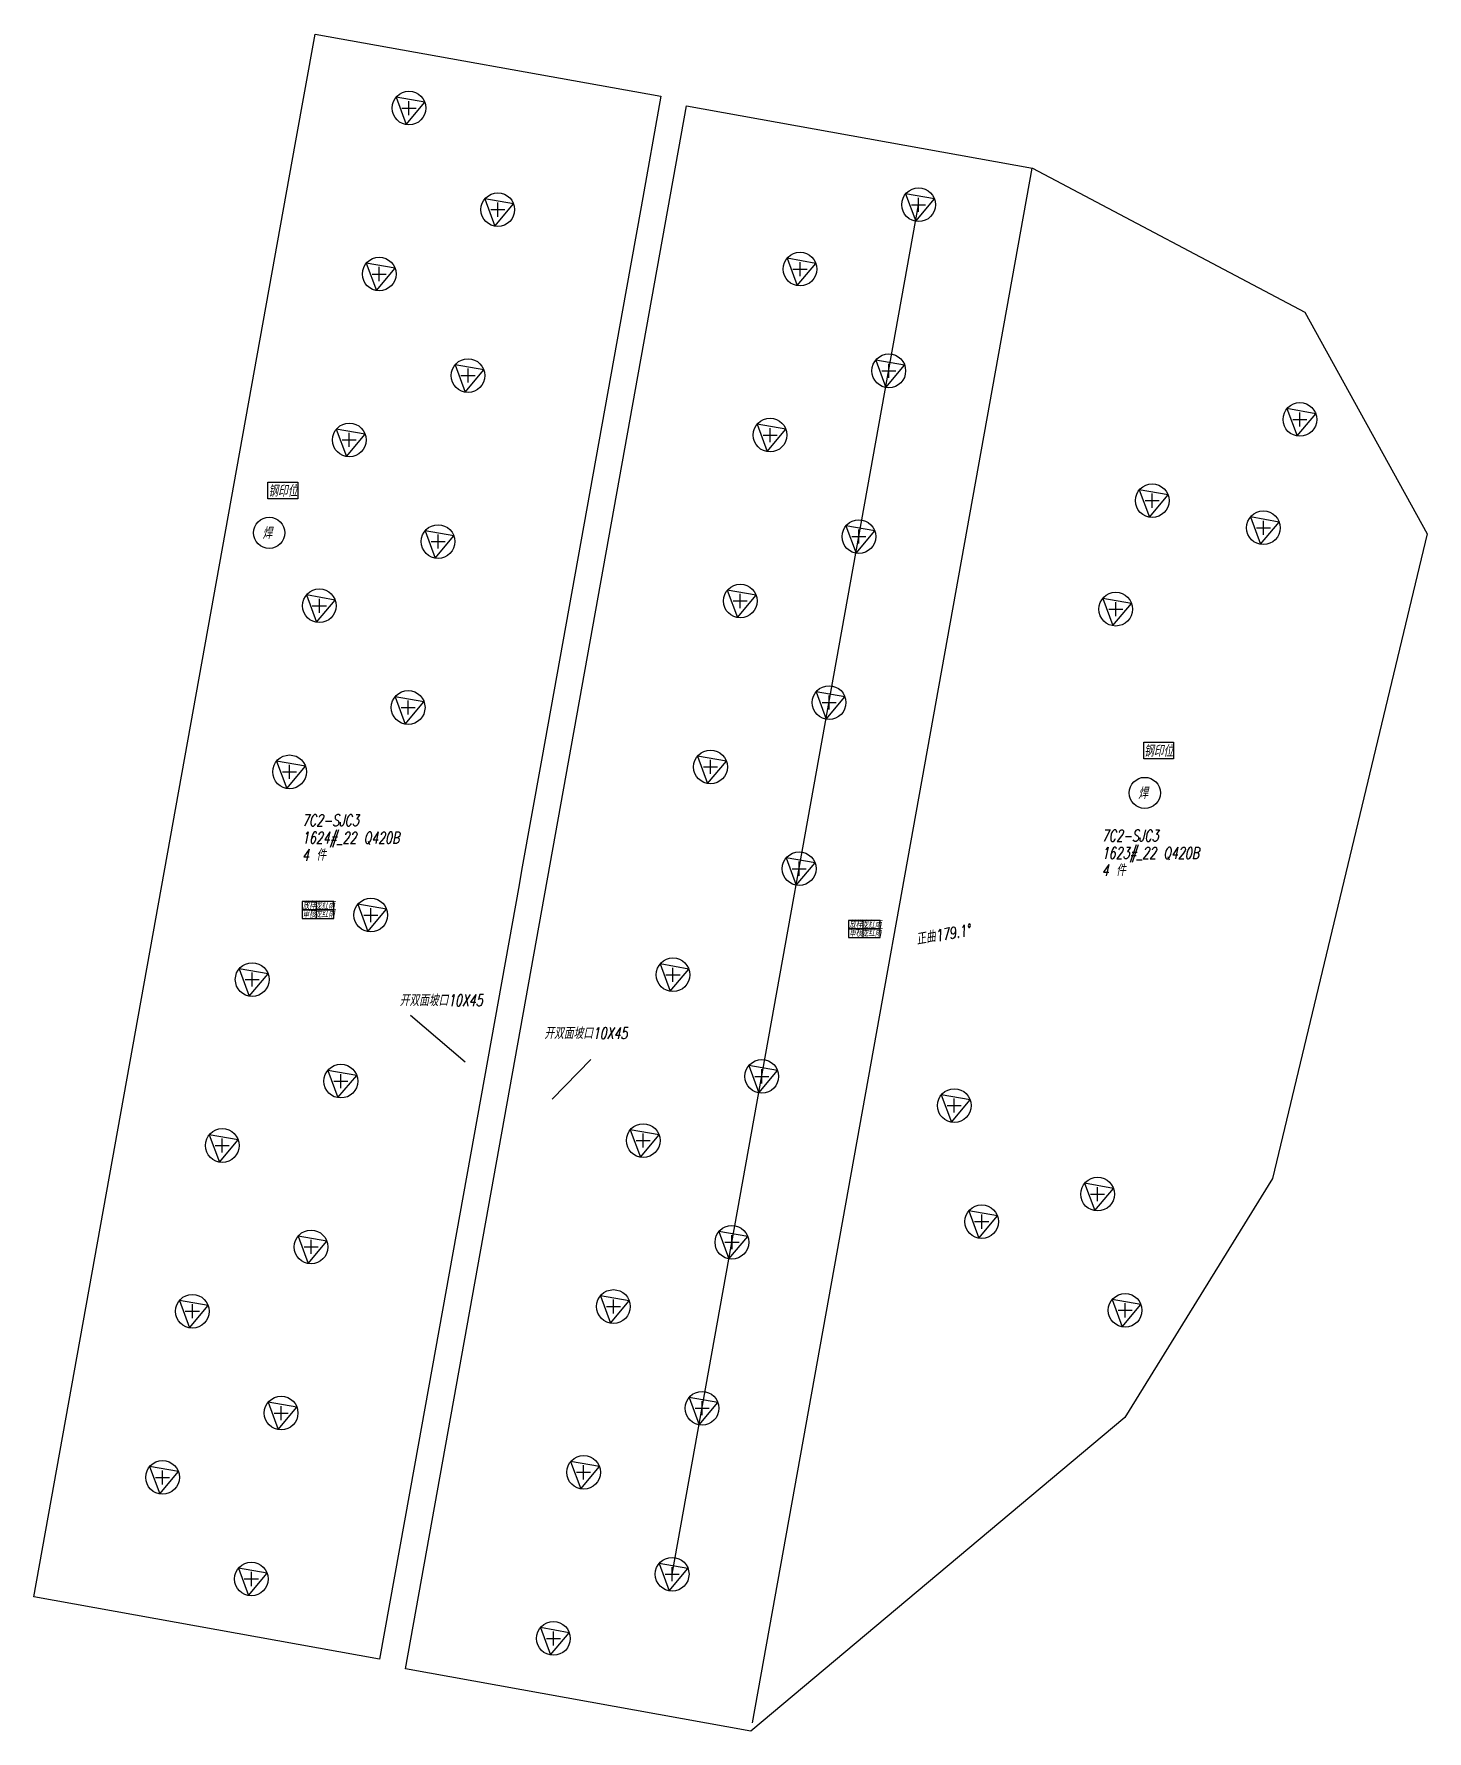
# Model space of a CAD drawing. Header units: millimetres. Extents: x -70.1 to 12, y -14.6 to 1.8.
# Drawn here: x 5.363 to 6.355, y -4.741 to -3.533 of the extents above; entities that cross this region are included whole.
import ezdxf
from ezdxf.enums import TextEntityAlignment as Align

# ---------------------------------------------------------------- set-up
doc = ezdxf.new("R2010")
doc.units = ezdxf.units.MM
doc.header["$LTSCALE"] = 0.035
doc.header["$PDMODE"] = 2
doc.header["$PDSIZE"] = 0.005
for name, color, linetype in [('0co1', 7, 'Continuous'), ('3018', 7, 'Continuous'), ('文字', 100, 'Continuous'), ('板形', 255, 'Continuous'), ('标注', 132, 'Continuous'), ('签名', 141, 'Continuous')]:
    doc.layers.add(name, color=color, linetype=linetype)
doc.styles.add('HZ', font='txt.shx', dxfattribs={"width": 0.7, "oblique": 12, "bigfont": 'hztxt.shx'})
doc.styles.get("Standard").update_dxf_attribs({"font": 'txt', "width": 0.7, "oblique": 12})
doc.dimstyles.new('ISO-25', dxfattribs={"dimtxt": 2.5, "dimasz": 0.0025, "dimexe": 1.25, "dimexo": 0.625, "dimtad": 1, "dimtxsty": 'Standard', "dimcen": 2.5, "dimadec": 0, "dimazin": 0, "dimtfac": 1, "dimtmove": 0, "dimatfit": 3, "dimfxl": 0, "dimarcsym": 0})

# ---------------------------------------------------------------- blocks, each defined once
blk = doc.blocks.new('bqian')
for p, q in [((0.045, 0.024), (0, 0.024)), ((0, 0.024), (0, 0.012)), ((0, 0.012), (0.045, 0.012)), ((0.045, 0.012), (0, 0.012)), ((0, 0.012), (0, 0)), ((0, 0), (0.045, 0)), ((0.02, 0.024), (0.02, 0)), ((0.045, 0.012), (0.045, 0.024)), ((0.045, 0), (0.045, 0.012))]:
    blk.add_line(p, q)
at = {"style": 'HZ', "oblique": 12, "width": 0.7}
for s, p in [('放样', (0.01, 0.018)), ('审核', (0.01, 0.006))]:
    blk.add_text(s, height=0.00985, dxfattribs=at).set_placement(p, align=Align.MIDDLE_CENTER)
for p in [(0.0325, 0.018), (0.0325, 0.006)]:
    blk.add_attdef('龙红雨', text='', height=0.00985, dxfattribs=at).set_placement(p, align=Align.MIDDLE_CENTER)
blk = doc.blocks.new('eo')
at = {"color": 211}
blk.add_circle((0, 0), 1, dxfattribs=at)
at = {"layer": '标注', "color": 1}
blk.add_lwpolyline([(-0.17, -0.98), (0.94, 0.34), (-0.77, 0.64)], close=True, dxfattribs=at)

msp = doc.modelspace()

# ---------------------------------------------------------------- linework, layer by layer
at = {"color": 7, "linetype": 'Continuous'}
for points in [[(5.5297, -3.8519), (5.5509, -3.8519), (5.5509, -3.8638), (5.5297, -3.8638)], [(6.153, -4.037), (6.1742, -4.037), (6.1742, -4.0489), (6.153, -4.0489)]]:
    msp.add_lwpolyline(points, close=True, dxfattribs=at)
for centre in [(5.5306, -3.888), (6.1538, -4.0731)]:
    msp.add_circle(centre, 0.0111, dxfattribs=at)
at = {"layer": '0co1', "color": 1}
for p, q in [((5.8746, -4.7348), (6.0737, -3.6284)), ((5.8174, -4.6291), (5.9928, -3.6545))]:
    msp.add_line(p, q, dxfattribs=at)
at = {"layer": '板形', "color": 1}
for p, q in [((5.5492, -3.6117), (5.5634, -3.533)), ((5.5634, -3.533), (5.8094, -3.5772)), ((5.5634, -3.533), (5.5634, -3.533)), ((5.6275, -4.6965), (5.8277, -3.5842)), ((5.8094, -3.5772), (5.7953, -3.656)), ((5.8277, -3.5842), (6.0738, -3.6284)), ((5.3632, -4.6453), (5.5492, -3.6117)), ((6.0738, -3.6284), (6.2678, -3.731)), ((5.7953, -3.656), (5.7846, -3.715)), ((5.7953, -3.656), (5.7953, -3.656)), ((5.7846, -3.715), (5.7244, -4.0497)), ((6.2678, -3.731), (6.3547, -3.8886)), ((6.2678, -3.731), (6.2678, -3.731)), ((6.3547, -3.8886), (6.2447, -4.3474)), ((5.7244, -4.0497), (5.7102, -4.1284)), ((5.7102, -4.1284), (5.7084, -4.1384)), ((5.7084, -4.1384), (5.634, -4.5518)), ((6.2447, -4.3474), (6.1396, -4.5175)), ((6.2447, -4.3474), (6.2447, -4.3474)), ((6.1396, -4.5175), (5.8735, -4.7407)), ((5.634, -4.5518), (5.6198, -4.6305)), ((5.6198, -4.6305), (5.6092, -4.6896)), ((5.6092, -4.6896), (5.3632, -4.6453)), ((5.8735, -4.7407), (5.6275, -4.6965))]:
    msp.add_line(p, q, dxfattribs=at)
at = {"layer": '签名', "color": 1}
for p in [(5.6301, -3.5857), (5.6933, -3.658), (5.9928, -3.6545), (5.9084, -3.7003), (5.6089, -3.7038), (5.9716, -3.7727), (5.6721, -3.7761), (6.2642, -3.8073), (5.8871, -3.8184), (5.5876, -3.8219), (6.1591, -3.8651), (5.9503, -3.8907), (6.2382, -3.8844), (5.6508, -3.8942), (5.5663, -3.9399), (5.8659, -3.9365), (6.1331, -3.9423), (5.6295, -4.0123), (5.9291, -4.0088), (5.5451, -4.0581), (5.8447, -4.0546), (5.9078, -4.127), (5.6029, -4.16), (5.5185, -4.2059), (5.818, -4.2025), (5.5816, -4.2782), (5.8812, -4.2748), (6.0182, -4.2956), (5.4972, -4.324), (5.7968, -4.3205), (5.7968, -4.3205), (6.1202, -4.3586), (6.0377, -4.3782), (5.5604, -4.3962), (5.8599, -4.3929), (5.86, -4.3928), (5.4759, -4.442), (5.7756, -4.4386), (6.1398, -4.4413), (5.5391, -4.5144), (5.8387, -4.5109), (5.8387, -4.511), (5.7544, -4.5566), (5.4547, -4.5602), (5.8174, -4.6291), (5.8175, -4.629), (5.8175, -4.629), (5.5179, -4.6325), (5.7329, -4.6748)]:
    msp.add_point(p, dxfattribs=at)

# ---------------------------------------------------------------- block references
at = {"color": 1, "xscale": 0.012, "yscale": 0.012, "zscale": 0.012}
for p in [(5.6301, -3.5857), (5.6933, -3.658), (5.9928, -3.6545), (5.6089, -3.7038), (5.9084, -3.7003), (5.6721, -3.7761), (5.9716, -3.7727), (6.2642, -3.8073), (5.5876, -3.8219), (5.8871, -3.8184), (6.1591, -3.8651), (6.2382, -3.8844), (5.6508, -3.8942), (5.9503, -3.8907), (5.8659, -3.9365), (5.5663, -3.9399), (6.1331, -3.9423), (5.9291, -4.0088), (5.6295, -4.0123), (5.8447, -4.0546), (5.5451, -4.0581), (5.9078, -4.127), (5.6029, -4.16), (5.818, -4.2025), (5.5185, -4.2059), (5.8812, -4.2748), (5.5816, -4.2782), (6.0182, -4.2956), (5.7968, -4.3205), (5.4972, -4.324), (6.1202, -4.3586), (6.0377, -4.3782), (5.8599, -4.3929), (5.5604, -4.3962), (5.4759, -4.442), (5.7756, -4.4386), (6.1398, -4.4413), (5.5391, -4.5144), (5.8387, -4.511), (5.4547, -4.5602), (5.7544, -4.5566), (5.5179, -4.6325), (5.8174, -4.6291), (5.7329, -4.6748)]:
    msp.add_blockref('eo', p, dxfattribs=at)
at = {"layer": '签名', "color": 1}
ref = msp.add_blockref('bqian', (5.554, -4.1624), dxfattribs=dict(at, xscale=0.5, yscale=0.5, zscale=0.5))
ref.add_attrib('龙红雨', '龙红雨', dxfattribs={"layer": '0', "height": 0.00493, "style": 'HZ', "oblique": 12, "width": 0.7}).set_placement((5.5702, -4.1534), align=Align.MIDDLE_CENTER)
ref.add_attrib('龙红雨', '龙红雨', dxfattribs={"layer": '0', "height": 0.00493, "style": 'HZ', "oblique": 12, "width": 0.7}).set_placement((5.5702, -4.1594), align=Align.MIDDLE_CENTER)
ref = msp.add_blockref('bqian', (5.943, -4.1759), dxfattribs=dict(at, xscale=0.5, yscale=0.5, zscale=0.5))
ref.add_attrib('龙红雨', '龙红雨', dxfattribs={"layer": '0', "height": 0.00493, "style": 'HZ', "oblique": 12, "width": 0.7}).set_placement((5.9593, -4.1669), align=Align.MIDDLE_CENTER)
ref.add_attrib('龙红雨', '龙红雨', dxfattribs={"layer": '0', "height": 0.00493, "style": 'HZ', "oblique": 12, "width": 0.7}).set_placement((5.9593, -4.1729), align=Align.MIDDLE_CENTER)

# ---------------------------------------------------------------- texts
at = {"layer": '3018', "color": 7, "linetype": 'Continuous', "style": 'HZ', "oblique": 12, "width": 0.7}
for s, p in [('钢印位', (5.5299, -3.8623)), ('焊', (5.5258, -3.8923)), ('钢印位', (6.1532, -4.0474)), ('焊', (6.1491, -4.0774)), ('开双面坡口10X45', (5.6234, -4.2248)), ('开双面坡口10X45', (5.7264, -4.2482))]:
    msp.add_text(s, height=0.00821, dxfattribs=at).set_placement(p)
at = {"layer": '文字', "color": 1, "style": 'HZ', "oblique": 12, "width": 0.7}
for s, p in [('7C2-SJC3', (5.554, -4.0967)), ('1624#_22 Q420B', (5.554, -4.1091)), ('7C2-SJC3', (6.1232, -4.1076)), ('4 件', (5.554, -4.1214)), ('1623#_22 Q420B', (6.1232, -4.1199)), ('4 件', (6.1232, -4.1322))]:
    msp.add_text(s, height=0.00821, dxfattribs=at).set_placement(p)
at = {"layer": '文字', "style": 'HZ', "oblique": 12, "width": 0.7}
msp.add_text('正曲179.1%%d', height=0.00821, rotation=10.1677, dxfattribs=at).set_placement((5.9918, -4.1814))

# ---------------------------------------------------------------- leaders
at = {"layer": '标注', "color": 1}
for points in [[(5.6702, -4.2647), (5.6311, -4.2315)], [(5.732, -4.291), (5.7595, -4.2627)]]:
    msp.add_leader(points, dimstyle='ISO-25', override={"dimtxt": 0.005, "dimexe": 0.0025, "dimexo": 0, "dimgap": 0.0025, "dimtad": 0, "dimlfac": 1000, "dimrnd": 1, "dimtsz": 0.0025}, dxfattribs=at)

doc.saveas('drawing.dxf')
